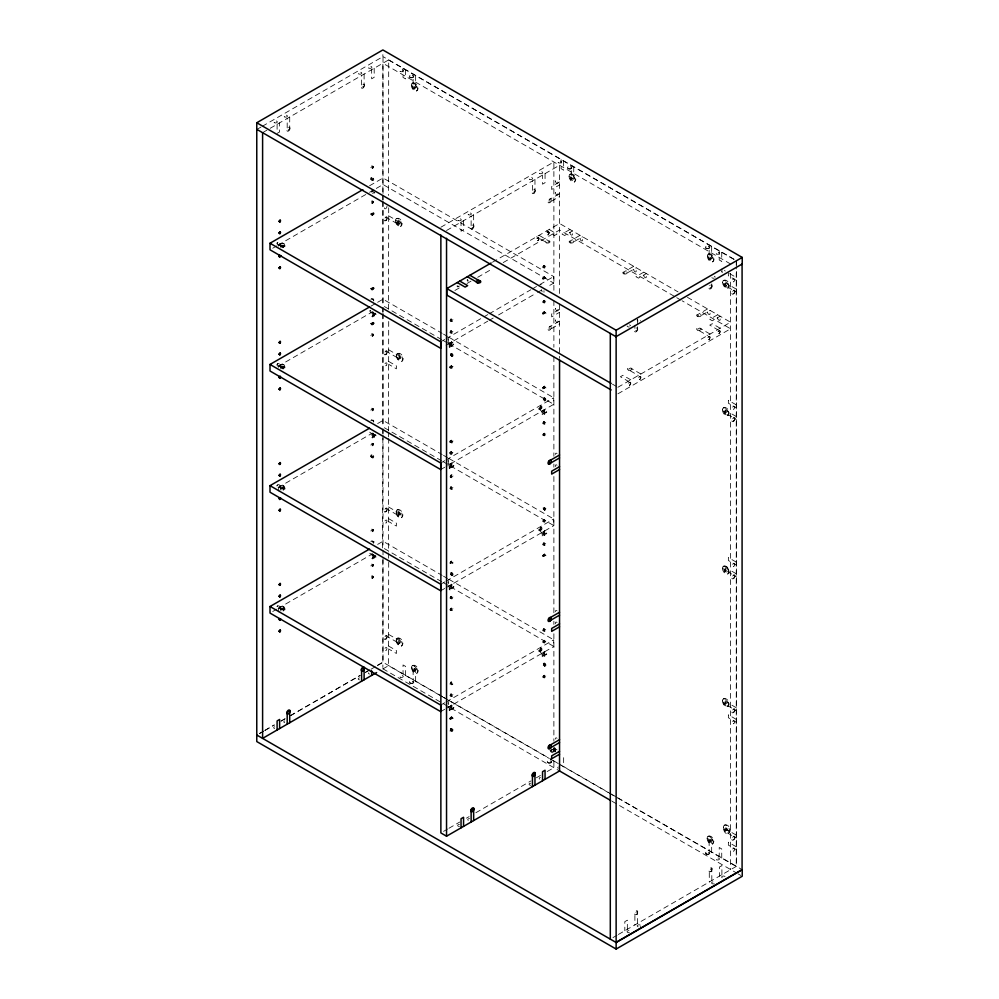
<?xml version="1.0" encoding="UTF-8"?>
<svg xmlns="http://www.w3.org/2000/svg" width="999" height="999" viewBox="0 0 999 999"><rect width="100%" height="100%" fill="white"/><g stroke="black" fill="none" stroke-linecap="round" stroke-linejoin="round"><path stroke-width="0.75" stroke-dasharray="5 3.75" d="M369.717 432.167L372.29 434.24L373.451 433.316M374.001 213.948C374.188 210.09 370.367 216.446 370.666 213.237C373.151 209.69 374.875 217.682 370.804 214.261M374.001 288.574C374.188 284.715 370.367 291.059 370.666 287.862C373.151 284.303 374.875 292.307 370.804 288.886M374.001 323.514C374.188 319.655 370.367 326.011 370.666 322.802C373.151 319.255 374.875 327.247 370.804 323.826M449.737 452.884L450.362 454.245L451.798 453.196M449.737 718.244C449.55 721.89 452.934 716.196 453.134 718.693C451.111 722.814 448.476 714.547 452.934 717.931M542.569 278.072C542.395 281.718 545.766 276.024 545.978 278.521C543.956 282.63 541.321 274.363 545.766 277.759M542.569 313.012C542.457 316.483 545.342 311.476 546.003 313.211C544.467 317.794 540.983 309.365 545.766 312.699M542.569 387.637C542.382 391.283 545.766 385.589 545.966 388.087C543.943 392.207 541.321 383.928 545.766 387.325M542.569 555.444C542.395 559.09 545.766 553.396 545.978 555.894C543.956 560.014 541.321 551.735 545.766 555.132M552.884 749.3L551.023 750.536M450.237 464.423L452.697 466.633L453.946 465.709L451.448 463.374L450.237 464.423L447.952 463.199M450.237 585.639L452.697 587.849L453.946 586.925L451.448 584.59L450.274 585.501L450.649 586.6L451.523 584.615L450.237 585.639L447.952 584.415M450.237 706.493L452.697 708.703L453.946 707.779L451.448 705.431L450.274 706.355L450.549 707.442L451.648 705.594L450.237 706.493L447.952 705.269M543.069 410.826L545.541 413.037L546.79 412.112L544.193 409.752L543.306 411.763L544.355 409.802L543.069 410.826L538.748 408.416L540.634 407.305L544.73 409.665L544.767 414.011L542.882 415.122L542.082 413.037A2.235 1.274 59.5 0 0 540.484 410.314L538.748 408.416M543.069 532.042L545.541 534.253L546.79 533.329L544.193 530.968L543.231 532.942L544.43 531.068L542.994 532.055L538.748 529.632L540.634 528.521L544.73 530.881L544.767 535.227L542.882 536.338L542.082 534.253A2.235 1.274 59.5 0 0 540.484 531.53L538.748 529.632M543.069 652.896L545.541 655.094L546.79 654.183L544.193 651.823L543.119 652.759L543.394 653.846L544.43 651.922L542.994 652.909L538.748 650.486L540.634 649.362L544.73 651.735L544.767 656.081L542.882 657.192L542.082 655.107A2.235 1.274 59.5 0 0 540.484 652.384L538.748 650.486M448.276 338.224L448.364 341.346M448.276 459.44L448.364 462.562M448.276 580.656L448.364 583.778M448.276 701.498L448.364 704.632M539.522 408.416C541.358 406.168 542.644 410.227 539.672 408.741C537.325 405.357 543.456 404.707 541.758 408.391M539.522 529.632C541.358 527.385 542.644 531.443 539.672 529.945C537.325 526.573 543.456 525.924 541.758 529.607M539.522 650.474C541.358 648.226 542.644 652.297 539.672 650.799C537.325 647.414 543.456 646.778 541.758 650.461M281.968 245.704C284.116 243.394 284.777 247.789 282.005 245.866C280.02 242.457 285.901 242.17 284.203 245.692M281.968 366.908C284.116 364.61 284.777 369.006 282.005 367.083C280.02 363.673 285.901 363.386 284.203 366.908M281.968 488.124C284.116 485.826 284.777 490.222 282.005 488.299C280.02 484.89 285.901 484.602 284.203 488.124M281.968 608.978C284.116 606.68 284.777 611.063 282.005 609.153C280.02 605.744 285.901 605.456 284.203 608.965M555.694 750.986L555.357 751.822M374.013 213.911L372.003 215.584L371.915 212.325M374.013 288.536L372.003 290.209L371.915 286.95M372.04 299.625L371.915 298.601L370.804 299.238M374.013 323.476L372.003 325.15L371.915 321.89M372.04 420.841L371.753 419.767L370.804 420.454M449.725 452.922C452.222 448.489 451.386 453.996 452.372 454.445C455.544 450.736 446.603 452.147 451.823 454.508M542.557 278.097L544.63 276.461L544.655 279.683M542.557 313.049L544.63 311.401L544.655 314.635M542.557 387.674L544.63 386.026L544.655 389.26M449.725 718.281L451.798 716.633L451.823 719.867M542.557 555.481L544.63 553.833L544.655 557.067M372.09 311.963L372.29 313.024L373.389 312.237M372.09 433.179L372.465 434.265L373.501 433.191M374.637 555.544A2.235 1.274 59.5 0 0 374.525 556.168L374.538 557.804L372.652 558.916L371.865 558.453C372.402 548.838 370.966 557.28 373.326 554.433M372.14 553.921L372.14 555.007L373.164 554.67M396.566 222.327C402.535 230.457 396.453 214.535 397.764 224.163M398.726 512.849C397.54 514.597 401.248 515.646 399.65 513.274C396.591 511.063 396.778 517.819 399.812 514.797M571.515 179.745C572.489 178.621 568.993 176.761 570.466 179.433C573.526 181.643 573.339 174.887 570.304 177.909M723.726 284.153C729.695 292.282 723.613 276.348 724.937 285.976M724.974 410.801C723.788 412.55 727.497 413.586 725.898 411.226C722.826 409.016 723.026 415.771 726.061 412.749M724.974 569.193C723.788 570.941 727.497 571.99 725.898 569.617C722.826 567.407 723.026 574.163 726.061 571.141M373.326 166.558C370.192 170.841 376.223 164.835 370.804 166.383C372.152 171.865 374.375 163.611 372.215 168.481M373.326 201.498C370.192 205.794 376.223 199.775 370.804 201.323C372.152 206.805 374.375 198.551 372.215 203.434M373.326 300.711L373.464 299.538L371.915 298.601M373.726 300.936L373.663 298.976L372.177 299.538M373.326 334.365C370.192 338.661 376.223 332.642 370.804 334.19C372.152 339.672 374.375 331.418 372.215 336.288M373.326 408.991C370.192 413.274 376.223 407.267 370.804 408.816C372.152 414.285 374.375 406.044 372.215 410.914M373.726 422.152L373.663 420.192L372.177 420.754M373.326 443.931C370.192 448.226 376.223 442.207 370.804 443.756C372.152 449.238 374.375 440.984 372.215 445.866M373.326 529.832C370.192 534.128 376.223 528.109 370.804 529.657C372.152 535.139 374.375 526.885 372.215 531.768M373.326 564.785C370.192 569.08 376.223 563.061 370.804 564.61C372.152 570.092 374.375 561.838 372.215 566.708M373.326 576.435C370.192 580.719 376.223 574.712 370.804 576.261C372.152 581.73 374.375 573.488 372.215 578.359M450.399 476.985C453.546 472.689 447.502 478.708 452.934 477.16C451.298 469.468 448.676 482.13 451.511 475.049M451.798 683.616C451.985 677.684 447.39 688.311 452.372 683.041C454.732 687.3 446.516 680.843 452.934 682.991M451.823 683.628L451.823 684.914M451.798 730.207L451.985 728.458L450.487 728.583M451.823 730.232L452.172 731.543L453.134 729.869L451.361 728.721L450.174 730.169L451.823 731.518M373.326 300.724L373.451 299.538L372.577 299.613M373.451 312.113C372.452 314.885 367.644 310.577 370.854 309.74M372.227 323.351C371.665 327.11 375.162 320.991 372.19 323.326M370.804 541.308C372.789 540.284 375.062 543.031 372.39 541.883M373.501 543.319C375.674 539.647 371.178 542.519 372.04 540.784M451.823 453.221L452.934 452.572M451.798 562.762C446.715 565.983 453.658 556.555 451.585 563.561C456.443 563.361 446.765 559.752 451.823 564.073M451.823 562.787L452.934 562.137M372.04 200.799C370.542 207.992 377.048 198.027 370.804 202.61M451.823 356.581C454.22 349.4 446.253 356.456 451.261 355.944C452.21 353.309 454.32 355.569 452.172 356.618C448.514 356.968 450.849 351.685 452.934 354.657M372.377 541.895L373.326 541.483M544.655 400.899C547.065 393.718 539.098 400.774 544.105 400.262C545.054 397.627 547.165 399.887 545.004 400.936C541.346 401.286 543.681 396.004 545.766 398.976M372.04 575.724C370.604 582.804 376.973 573.076 370.804 577.547M451.823 575.711C454.22 568.531 446.253 575.586 451.261 575.074C452.21 572.439 454.32 574.7 452.172 575.749C448.514 576.098 450.849 570.816 452.934 573.788M544.655 510.477L544.817 507.417L542.844 508.141L543.206 510.214L545.891 508.653L544.817 510.526L543.106 508.628L544.18 507.667L545.766 508.541M450.512 728.558L450.124 731.181L452.934 729.582M544.655 666.271C547.065 659.078 539.098 666.133 544.105 665.621C545.054 662.986 547.165 665.247 545.004 666.296C541.346 666.645 543.681 661.375 545.766 664.335M412.575 86.851C411.213 89.373 416.233 89.161 414.96 86.801C412.537 85.09 413.336 87.213 413.661 88.799M413.873 86.139L413.873 87.425L414.96 88.087M397.977 221.503L397.977 222.789L399.063 223.451M571.59 177.198L571.59 178.484L572.677 179.146M397.727 357.242C396.366 359.765 401.386 359.553 400.099 357.192C397.689 355.482 398.489 357.605 398.813 359.19M399.013 356.531L399.013 357.817L400.099 358.479M398.514 515.509L398.514 514.223L397.427 513.561M708.578 257.742C707.217 260.264 712.25 260.065 710.963 257.692C708.553 255.981 709.352 258.104 709.665 259.69M709.877 257.043L709.877 258.329L710.963 258.978M725.149 283.329L725.149 284.615L726.236 285.277M397.427 641.92C396.066 644.442 401.086 644.243 399.812 641.87C397.39 640.159 398.201 642.282 398.514 643.868M398.726 641.208L398.726 642.494L399.812 643.156M412.749 669.168C411.388 671.69 416.408 671.49 415.134 669.13C412.712 667.407 413.524 669.53 413.836 671.116M414.048 668.468L414.048 669.755L415.134 670.416M724.762 413.461L724.762 412.175L723.676 411.513M724.762 571.853L724.762 570.566L723.676 569.905M723.676 702.509C722.314 705.032 727.334 704.832 726.061 702.472C723.638 700.749 724.437 702.871 724.762 704.457M724.974 701.81L724.974 703.096L726.061 703.758M708.353 839.934C706.98 842.457 712.012 842.257 710.726 839.897C708.316 838.173 709.115 840.296 709.44 841.882M709.64 839.235L709.64 840.521L710.726 841.183M724.762 828.77C723.401 831.293 728.421 831.093 727.135 828.72C724.725 827.01 725.524 829.133 725.848 830.718M726.048 828.071L726.048 829.357L727.135 830.019M372.565 299.625L373.326 299.413M280.944 246.528A2.235 1.274 59.5 0 1 281.356 246.703L283.092 247.702L284.977 245.679C281.905 241.596 276.948 243.768 279.021 248.776M280.944 367.744A2.235 1.274 59.5 0 1 281.356 367.919L283.092 368.918L284.977 366.895C281.905 362.812 276.948 364.985 279.021 369.992M451.898 342.045L450.012 343.169L450.049 347.515L451.935 346.403L451.898 342.045L447.802 339.685M279.021 491.208C276.948 486.201 281.905 484.028 284.977 488.111L283.092 490.134L281.356 489.135A2.235 1.274 59.5 0 0 280.944 488.961M451.898 463.261L450.012 464.385L450.049 468.731L451.935 467.607L451.898 463.261L447.802 460.901M544.73 409.665L542.844 410.776L542.882 415.122M279.021 612.062C276.948 607.055 281.905 604.87 284.977 608.965L283.092 610.988L281.356 609.977A2.235 1.274 59.5 0 0 280.944 609.815M451.898 584.477L450.012 585.589L450.049 589.947L451.935 588.823L451.898 584.477L447.802 582.117M544.73 530.881L542.844 531.992L542.882 536.338M451.898 705.331L450.012 706.443L450.049 710.789L451.935 709.677L451.898 705.331L447.802 702.971M544.73 651.735L542.844 652.846L542.882 657.192M277.16 243.182L277.797 242.807M279.62 244.605L280.244 244.231M282.754 243.706L283.379 243.331M280.244 246.591L282.143 245.479M282.767 245.879L283.404 245.504M283.092 247.702L284.977 245.679M277.16 364.398L277.797 364.023M370.005 310.801L370.629 310.427M279.62 365.821L280.244 365.447M374.637 313.486A2.235 1.274 59.5 0 0 374.525 314.098L374.538 315.734L372.652 316.845L371.865 316.396L372.14 311.863L372.215 312.999M282.754 364.922L283.379 364.548M280.244 367.807L282.143 366.695M282.767 367.095L283.404 366.72M373.089 314.198L374.975 313.087M283.092 368.918L284.977 366.895M371.865 316.396L373.751 315.284L373.726 312.387M450.636 343.331L451.273 342.969M450.049 347.515L449.25 347.053L451.148 345.941L451.136 344.318A2.235 1.274 59.5 0 0 449.538 341.596M453.096 344.755L453.733 344.38M277.16 485.614L277.797 485.239M279.62 487.037L280.244 486.663M375.924 435.177L374.812 434.528A2.235 1.274 59.5 0 0 374.525 435.314L374.538 436.95L372.652 438.062L371.865 437.612L372.14 433.079L372.29 434.24M282.754 486.138L283.379 485.764M280.244 489.023L282.143 487.899M282.767 488.311L283.404 487.937M373.089 435.414L374.975 434.303M283.092 490.134L284.977 488.111M371.865 437.612L373.751 436.488L373.726 433.591M540.309 406.418L540.934 406.044M538.748 409.315L540.634 407.305M540.322 408.591L540.958 408.216M450.636 464.547L451.273 464.185M543.481 410.951L544.105 410.577M450.049 468.731L449.25 468.269L451.148 467.157L451.136 465.522A2.235 1.274 59.5 0 0 449.538 462.812M453.096 465.971L453.733 465.596M542.095 414.672L543.98 413.561L543.968 411.925A2.235 1.274 59.5 0 0 542.382 409.203L540.646 408.204M545.941 412.375L546.565 412M277.16 606.468L277.797 606.093M279.62 607.879L280.244 607.517M282.754 606.992L283.379 606.618M280.244 609.865L282.143 608.753M282.767 609.165L283.404 608.791M373.089 556.268L374.975 555.157M283.092 610.988L284.977 608.965M371.865 558.453L373.751 557.342L373.726 554.445M540.309 527.634L540.934 527.26M538.748 530.531L540.634 528.521M540.322 529.807L540.958 529.433M450.636 585.764L451.273 585.402M543.481 532.167L544.105 531.793M450.049 589.947L449.25 589.485L451.148 588.374L451.136 586.738A2.235 1.274 59.5 0 0 449.538 584.028M453.096 587.187L453.733 586.813M545.941 533.591L546.565 533.216M542.095 535.889L543.98 534.777L543.968 533.141A2.235 1.274 59.5 0 0 542.382 530.419L540.646 529.42M540.309 648.476L540.934 648.114M538.748 651.385L540.634 649.362M540.322 650.661L540.958 650.287M450.636 706.618L451.273 706.243M543.481 653.021L544.105 652.647M453.096 708.041L453.733 707.667M450.049 710.789L449.25 710.339L451.148 709.228L451.136 707.592A2.235 1.274 59.5 0 0 449.538 704.869M542.095 656.743L543.98 655.619L543.968 653.995A2.235 1.274 59.5 0 0 542.382 651.273L540.646 650.274M545.941 654.432L546.565 654.07M256.918 129.395L260.951 127.073M262.287 126.299L383.017 56.593L383.017 193.619M262.6 132.667L388.698 59.865L388.536 195.429M277.098 133.404L279.62 131.943L279.62 122.84M369.568 185.764L383.017 177.984L553.721 276.548L553.721 283.092L546.99 286.975M272.702 248.239L276.735 245.904M278.072 245.13L368.219 193.082M369.568 192.308L374.95 189.198M376.286 188.424L383.017 184.54L553.721 283.092M440.871 227.223L553.883 161.975L553.883 291.209M446.541 230.494L559.552 165.247L559.552 294.493M559.552 181.993L551.673 186.538L551.673 189.46L559.552 184.902M559.552 193.644L549.15 199.65L549.15 202.56L559.552 196.553M370.916 306.193L376.286 303.084M377.634 302.31L383.017 299.2L442.157 333.354M278.072 366.346L372.252 311.975M492.47 262.225L559.552 223.489L678.059 291.908M454.907 290.459L460.277 287.362M466.983 283.491L471.004 281.169M477.709 277.297L492.47 268.768M503.209 262.575L559.552 230.045L675.361 296.903M569.954 229.495L562.075 234.041L564.597 235.502L572.477 230.956M580.044 235.314L569.642 241.321L572.165 242.782L582.567 236.775M440.709 341.795L444.742 339.46M446.091 338.686L487.799 314.61M489.148 313.823L530.844 289.747M532.192 288.973L553.721 276.548M446.091 345.242L487.799 321.154M489.148 320.379L493.181 318.057M498.563 314.947L536.226 293.194M537.574 292.42L541.608 290.085M633.716 266.308L623.314 272.315L625.836 273.763L636.238 267.757M559.552 309.39L551.673 313.948L551.673 316.858L559.552 312.312M377.634 423.526L383.017 420.417L442.157 454.57M643.806 272.128L635.926 276.686L638.436 278.134L646.328 273.589M559.552 321.041L549.15 327.048L549.15 329.957L559.552 323.951M278.072 487.562L372.252 433.191M440.709 463.012L444.742 460.676M446.091 459.902L553.721 397.764L553.721 404.308L446.091 466.458M707.554 308.941L697.152 314.947L699.675 316.408L710.077 310.402M440.709 469.555L444.742 467.232M717.644 314.76L709.765 319.318L712.287 320.766L720.167 316.221M617.869 387.287L730.569 322.227L687.474 297.352M617.869 393.843L730.569 328.783L682.092 300.786M377.634 544.38L383.017 541.271L442.157 575.412M272.702 611.513L276.735 609.19M278.072 608.416L372.252 554.033M382.542 547.914L382.867 435.389M440.709 584.228L444.742 581.893M446.091 581.118L553.721 518.981L553.721 525.524L448.876 464.997M440.709 590.771L444.742 588.448M446.091 587.662L553.883 525.624M259.453 733.466L263.474 731.143M264.81 730.369L274.201 724.949M280.906 721.078L284.94 718.756M290.297 715.659L360.052 675.386M365.422 672.277L369.443 669.954M377.497 665.309L382.867 662.212L442.307 696.54M259.603 733.553L263.636 731.231M264.972 730.456L274.363 725.037M281.069 721.166L285.09 718.843M290.459 715.746L360.214 675.474M365.584 672.377L369.605 670.054M370.941 669.28L376.311 666.183M377.647 665.409L383.017 662.3L383.017 556.418M382.867 668.943L388.698 665.584M440.709 705.069L444.742 702.747M446.091 701.972L553.721 639.822L553.721 646.378L448.876 585.851M440.709 711.625L444.742 709.29M446.091 708.516L553.883 646.465M443.556 831.38L447.589 829.045M448.938 828.271L459.702 822.052M466.433 818.169L469.118 816.62M475.849 812.736L531.006 780.893M536.388 777.784L540.422 775.449M547.152 771.565L553.883 767.682L553.883 759.902M612.986 937.586L617.02 935.264M618.356 934.49L736.4 866.333L736.4 266.845M277.747 363.386C273.826 367.532 285.964 366.883 278.284 363.399M412.237 83.217C416.183 81.156 420.367 88.736 416.583 91.009M396.353 218.581C400.287 216.521 404.47 224.101 400.686 226.373M569.967 174.276C573.913 172.215 578.096 179.795 574.313 182.068M397.39 353.609C401.336 351.548 405.519 359.128 401.735 361.401M708.254 254.121C712.187 252.048 716.383 259.628 712.587 261.9M723.513 280.407C727.459 278.346 731.643 285.914 727.859 288.199M397.103 509.927C401.036 507.867 405.219 515.447 401.436 517.719M723.338 407.879C727.284 405.819 731.468 413.399 727.684 415.671M397.103 638.286C401.036 636.226 405.219 643.806 401.436 646.078M412.425 665.546C416.358 663.486 420.542 671.053 416.758 673.326M723.338 566.271C727.284 564.21 731.468 571.79 727.684 574.063M723.338 698.888C727.284 696.827 731.468 704.395 727.684 706.668M724.425 825.149C728.371 823.076 732.554 830.656 728.771 832.929M708.016 836.313C711.95 834.24 716.146 841.82 712.349 844.093M552.659 749.812L551.923 749.587M451.361 342.133C446.403 346.503 459.89 345.741 451.273 342.133C448.439 346.591 454.258 339.86 450.549 344.168M543.394 411.775L544.28 409.765M450.474 465.359C452.684 460.939 449.413 467.832 451.448 463.374M450.549 586.6L451.448 584.59M543.394 653.846L544.355 651.872M450.549 707.442L451.635 706.505L451.361 705.419M540.621 284.54L541.308 284.715M375.924 313.961L374.85 313.486M375.924 556.031L374.95 555.706M280.419 243.419C276.199 249.076 285.552 241.421 277.485 242.295C275.599 243.681 278.758 246.079 280.132 245.192C282.242 242.907 278.234 243.244 279.37 245.379M280.419 364.635C278.159 368.968 281.618 362.237 279.445 366.633M280.419 485.851C277.01 489.972 282.979 484.14 279.92 487.762C272.003 485.764 282.118 481.805 279.37 487.812M543.306 532.979L544.355 531.018M280.419 606.705C276.973 610.851 283.266 604.907 279.62 608.716C272.715 605.894 282.043 604.02 279.445 608.691M370.804 167.67C377.01 162.737 370.754 173.439 371.915 165.734M371.915 177.385C369.468 177.385 371.016 181.219 372.964 179.945C374.762 178.034 371.228 176.286 371.628 179.47C373.676 184.041 375.761 173.776 370.804 179.321M373.326 178.209C370.804 182.517 374.7 175.787 372.215 180.132M544.343 265.297C538.861 270.254 551.71 266.783 543.394 265.697C542.544 269.193 546.678 263.411 543.231 267.22M545.766 266.109C539.497 270.904 545.841 260.327 544.655 268.044M373.326 213.149C370.804 217.47 374.7 210.739 372.215 215.085M543.244 278.871C545.766 274.55 541.87 281.281 544.355 276.935M544.355 300.237C538.848 305.182 551.723 301.735 543.406 300.637C542.519 304.158 546.69 298.339 543.244 302.16M545.766 301.049C539.485 305.956 545.866 295.13 544.655 302.984M543.244 313.811C545.766 309.49 541.87 316.221 544.355 311.888M373.326 287.774C370.804 292.083 374.7 285.352 372.215 289.698M451.511 318.893C446.116 322.902 458.578 321.253 450.749 319.093C449.275 322.877 454.033 317.033 450.399 320.816M452.934 319.705C446.765 324.575 452.984 313.786 451.823 321.641M451.511 330.532C446.016 335.489 458.878 332.043 450.561 330.944C449.562 334.478 453.871 328.721 450.399 332.467M452.934 331.356C446.628 336.351 453.034 325.387 451.823 333.291M373.326 322.714L372.215 323.364L372.215 324.65M450.399 355.769C452.922 351.448 449.038 358.179 451.511 353.833M544.343 386.501C540.796 390.222 547.365 385.065 543.231 388.436M370.804 335.477C376.96 330.594 370.866 341.159 371.915 333.541M451.511 365.484C445.879 371.216 459.165 366.121 450.399 366.121C450.199 369.106 453.596 363.673 450.399 367.407M453.059 366.421C445.492 371.94 453.071 358.978 451.823 368.231M543.244 400.087C545.766 395.766 541.87 402.497 544.355 398.151M544.355 421.453C538.848 426.398 551.723 422.952 543.406 421.853C542.519 425.374 546.69 419.555 543.244 423.376M545.766 422.265C539.622 427.01 545.816 416.408 544.655 424.2M544.355 433.104C538.848 438.049 551.723 434.602 543.406 433.504C542.519 437.025 546.69 431.206 543.244 435.027M545.766 433.916C539.497 438.711 545.841 428.134 544.655 435.851M370.804 410.102C376.96 405.207 370.866 415.784 371.915 408.166M451.511 440.109C449.313 440.084 450.237 443.631 452.372 442.794C454.607 441.92 451.136 438.636 451.635 441.133C447.939 442.957 453.871 438.349 450.387 442.033M453.059 441.034C445.492 446.565 453.071 433.603 451.823 442.857M373.326 420.629C372.377 420.854 375.087 422.19 372.04 419.93M451.511 451.748C447.989 455.357 454.52 450.349 450.399 453.683M370.804 445.042C377.035 439.985 370.704 450.861 372.04 443.231M453.059 475.986C446.84 480.556 452.847 470.092 451.823 477.797M544.343 507.717C540.796 511.426 547.365 506.281 543.231 509.64M371.915 454.757C369.468 454.77 371.016 458.591 372.964 457.317C374.762 455.407 371.228 453.658 371.628 456.855C373.676 461.413 375.761 451.148 370.804 456.693M373.326 455.581C370.804 459.89 374.7 453.159 372.215 457.505M451.511 486.7C446.116 490.709 458.578 489.06 450.749 486.9C449.275 490.684 454.033 484.852 450.399 488.623M452.934 487.512C446.765 492.382 452.984 481.593 451.823 489.448M544.355 519.368C538.848 524.325 551.723 520.866 543.406 519.767C542.519 523.289 546.69 517.47 543.244 521.303M545.766 520.192C539.597 525.049 545.816 514.26 544.655 522.115M544.355 542.669C538.848 547.614 551.723 544.168 543.406 543.069C542.519 546.59 546.69 540.771 543.244 544.592M545.766 543.481C539.497 548.276 545.841 537.699 544.655 545.417M543.244 556.243C545.766 551.923 541.87 558.653 544.355 554.308M370.804 530.944C376.96 526.061 370.866 536.638 371.915 529.02M451.511 561.326C447.989 564.922 454.52 559.915 450.399 563.249M450.399 574.9C454.508 571.678 447.864 576.598 451.523 572.976M370.804 565.896C376.96 561.001 370.866 571.578 371.915 563.96M451.511 596.266C446.116 600.274 458.578 598.626 450.749 596.465C449.275 600.249 454.033 594.417 450.399 598.201M452.934 597.077C446.765 601.947 452.984 591.158 451.823 599.013M544.343 628.571C538.861 633.541 551.71 630.069 543.394 628.983C542.544 632.479 546.678 626.685 543.231 630.494M545.766 629.395C539.622 634.128 545.804 623.526 544.655 631.318M451.511 607.916C446.016 612.862 458.878 609.415 450.561 608.316C449.562 611.863 453.871 606.093 450.399 609.84M452.934 608.728C446.628 613.736 453.034 602.759 451.823 610.664M544.355 640.222C538.848 645.167 551.723 641.72 543.406 640.621C542.519 644.143 546.69 638.324 543.244 642.145M545.766 641.033C539.485 645.941 545.866 635.114 544.655 642.969M543.244 665.446C545.766 661.126 541.87 667.856 544.355 663.511M544.355 675.162C538.848 680.119 551.723 676.673 543.406 675.574C542.519 679.083 546.69 673.264 543.244 677.097M545.766 675.986C539.622 680.719 545.816 670.129 544.655 677.909M450.399 684.103C452.922 679.782 449.038 686.513 451.511 682.167M451.511 693.818C446.116 697.826 458.578 696.178 450.749 694.018C449.275 697.801 454.033 691.97 450.399 695.754M452.934 694.642C446.765 699.5 452.984 688.711 451.823 696.565M450.399 719.043C452.922 714.735 449.038 721.453 451.511 717.12M451.511 728.758C447.952 732.492 454.533 727.309 450.399 730.694M734.128 259.303L382.867 56.506L382.867 52.572M388.536 59.965L736.251 260.714L736.251 265.384M730.569 263.986L382.867 63.237L382.867 194.031M729.682 273.664L736.251 277.447M736.251 280.369L728.358 275.811L728.358 272.902M736.251 289.098L725.524 282.917L725.524 285.826L736.251 292.008M676.71 297.677L680.744 300.012M549.15 229.495L557.03 234.041L554.507 235.502L546.628 230.956M720.167 328.234L712.287 323.688L709.765 325.137L717.644 329.682M539.06 235.314L549.462 241.321L546.94 242.782L536.538 236.775M710.077 334.053L699.675 328.047L697.152 329.508L707.554 335.514M374.9 192.607L371.828 190.834L371.853 193.731M736.251 404.857L728.358 400.312L728.358 403.221L736.251 407.767M388.536 215.759L399.25 221.94L399.25 224.862L388.536 218.669M736.251 416.508L725.524 410.314L725.524 413.224L736.251 419.418M640.883 374.001L630.481 367.994L627.959 369.455L638.361 375.462M630.794 379.832L622.914 375.274L620.391 376.735L628.271 381.281M612.487 384.178L616.52 386.513M443.506 334.128L447.54 336.451M448.876 337.225L553.721 397.764M282.754 243.344L283.379 243.706M284.977 246.591L283.254 245.592A2.235 1.274 59.5 0 0 281.693 246.491M282.767 245.517L283.404 245.879M278.983 244.43L283.079 246.79M447.952 341.983L450.012 343.169M384.365 306.531L442.157 339.897M443.506 340.684L447.54 343.007M448.876 343.781L553.721 404.308M451.148 345.941L451.935 346.403M540.309 406.044L540.934 406.418M540.322 408.216L540.958 408.591M371.828 312.05L375.924 314.41L375.924 315.322L374.2 314.31A2.235 1.274 59.5 0 0 372.639 315.222L372.652 316.845M373.751 315.284L374.538 315.734M543.98 413.561L544.767 414.011M388.536 349.712L399.25 355.906L399.25 358.816L388.536 352.622M388.536 361.363L396.416 365.909L396.416 368.818L388.536 364.273M736.251 562.112L728.358 557.554L728.358 560.476L736.251 565.022M736.251 573.763L725.524 567.569L725.511 570.529L736.251 576.673M443.506 455.344L447.54 457.667M448.876 458.441L553.721 518.981M282.754 364.548L283.379 364.922M284.977 367.807L283.254 366.808A2.235 1.274 59.5 0 0 281.693 367.707M282.767 366.733L283.404 367.095M278.983 365.646L283.079 368.007M384.365 427.747L442.157 461.113M443.506 461.888L447.54 464.223M451.148 467.157L451.935 467.607M540.309 527.26L540.934 527.622M540.322 529.433L540.958 529.795M371.828 433.266L375.924 435.626L375.924 436.538L374.2 435.527A2.235 1.274 59.5 0 0 372.639 436.438L372.652 438.062M373.751 436.488L374.538 436.95M543.98 534.777L544.767 535.227M388.536 506.968L399.25 513.149L399.25 516.058L388.536 509.877M736.251 707.717L725.524 701.523L725.524 704.432L736.251 710.626M388.536 518.618L396.416 523.164L396.416 526.073L388.536 521.528M736.251 719.355L728.358 714.809L728.358 717.719L736.251 722.277M443.506 576.198L447.54 578.521M448.876 579.295L553.721 639.822M282.754 485.764L283.379 486.138M284.977 489.023L283.254 488.024A2.235 1.274 59.5 0 0 281.693 488.923M282.767 487.937L283.404 488.311M278.983 486.863L283.079 489.223M384.365 548.601L442.157 581.967M443.506 582.742L447.54 585.077M451.148 588.374L451.935 588.823M540.309 648.114L540.934 648.476M540.322 650.287L540.958 650.649M371.828 554.108L375.924 556.48M372.29 555.094L369.717 553.221M375.924 557.38L374.2 556.381A2.235 1.274 59.5 0 0 372.639 557.28L372.652 558.916M373.751 557.342L374.538 557.804M543.98 655.619L544.767 656.081M388.536 634.365L399.25 640.559L399.25 643.468L388.536 637.275M736.251 835.114L725.524 828.933L725.524 831.842L736.251 838.024M388.536 646.016L396.416 650.561L396.416 653.483L388.536 648.925M736.251 846.765L728.358 842.219L728.358 845.129L736.251 849.674M443.656 697.314L551.735 759.715M553.096 760.501L561.201 765.172M562.549 765.958L611.188 794.03M612.537 794.817L616.595 797.152M617.944 797.939L742.232 869.692M439.747 695.242L388.536 665.671L388.698 559.702M441.096 696.016L548.913 758.266M550.262 759.04L558.341 763.711M559.69 764.485L608.216 792.507M609.565 793.281L736.251 866.42L736.251 266.933M282.754 606.618L283.379 606.98M284.977 609.865L283.254 608.866A2.235 1.274 59.5 0 0 281.693 609.765M282.767 608.791L283.404 609.153M278.983 607.717L283.079 610.077M382.867 668.768L559.552 770.966M611.975 801.223L736.825 873.126M738.186 873.913L740.883 875.474M451.148 709.228L451.935 709.677M555.394 748.164L555.794 750.162M546.253 411.825L546.253 412.55M546.253 533.041L546.253 533.766M543.968 290.709L543.98 292.345M546.253 653.895L546.253 654.62M543.793 410.402L543.793 411.126M543.793 531.618L543.793 532.342M543.793 652.472L543.793 653.196M453.409 344.205L453.421 344.93M453.409 465.422L453.421 466.146M453.409 586.638L453.421 587.362M450.949 342.794L450.961 343.519M453.409 707.492L453.421 708.216M450.949 463.998L450.961 464.722M449.25 347.053L449.238 345.429A2.235 1.274 59.5 0 0 448.251 343.194M450.949 585.214L450.961 585.938M449.25 468.269L449.238 466.645A2.235 1.274 59.5 0 0 448.251 464.41M450.949 706.068L450.961 706.793M449.25 589.485L449.238 587.862A2.235 1.274 59.5 0 0 448.251 585.626M449.25 710.339L449.238 708.703A2.235 1.274 59.5 0 0 448.251 706.468M370.317 310.252L370.317 310.976M280.881 243.319L280.919 247.665M279.932 244.056L279.932 244.78M280.881 364.535L280.919 368.881M279.932 365.272L279.932 365.996M280.881 485.751L280.919 490.097M279.932 486.488L279.932 487.212M280.881 606.593L280.919 610.951M277.472 242.632L277.485 243.356M279.932 607.342L279.932 608.066M277.472 363.848L277.485 364.573M277.472 485.064L277.485 485.789M277.472 605.918L277.485 606.643M736.4 260.614L736.4 265.284M730.569 273.326L730.569 869.692M726.598 828.671L726.598 829.407M725.686 283.941L725.686 284.665M721.74 252.335L721.74 261.438L719.218 259.977L719.218 250.886M721.902 268.993L721.902 272.028M721.74 858.054L721.74 848.95L719.218 847.489L719.218 856.593M721.902 874.699L721.902 865.596L719.38 867.057L719.38 876.16M711.812 283.828L711.812 286.825L709.29 288.286L709.29 285.277M711.812 880.531L711.812 868.518L709.29 869.967L709.29 881.98M711.663 246.516L711.663 258.891L709.14 257.43L709.14 245.055M711.663 852.222L711.663 839.847L709.14 838.398L709.14 850.773M710.414 257.642L710.414 258.379M710.189 839.834L710.189 840.571M637.412 319.268L637.412 325.274M637.412 326.773L637.412 329.782L634.889 331.231L634.889 325.224M637.412 923.476L637.412 911.463L634.889 912.924L634.889 924.937M627.335 929.307L627.335 920.204L624.812 921.652L624.812 930.756M573.738 166.883L573.738 179.258L571.216 177.81L571.216 165.434M572.14 177.81L572.14 178.534M563.648 161.064L563.648 170.167L561.126 168.706L561.126 159.603M563.648 757.679L563.648 766.77M559.552 303.833L559.552 358.329M553.883 300.549L553.883 347.265M553.883 356.606L553.883 456.268M553.883 464.048L553.883 467.17M553.883 476.511L553.883 613.536M553.883 621.316L553.883 624.437M553.883 633.778L553.883 741.208M553.883 747.439L553.883 752.11M553.558 748.576L553.558 751.673M551.036 747.115L551.036 753.308M545.054 173.626L545.054 182.717L542.532 184.178L542.532 175.075M534.964 179.445L534.964 191.458L532.442 192.907L532.442 180.906M473.651 214.847L473.651 226.86L471.128 228.309L471.128 216.296M463.561 220.667L463.561 229.77L461.038 231.219L461.038 222.128M415.646 75.612L415.646 87.987L413.124 86.538L413.124 74.151M415.646 681.33L415.646 668.943L413.124 667.494L413.124 679.869M414.585 669.068L414.585 669.805M414.41 86.751L414.41 87.475M405.557 69.793L405.557 78.884L403.034 77.435L403.034 68.332M405.557 675.499L405.557 666.395L403.034 664.947L403.034 674.05M399.563 357.142L399.563 357.867M398.514 222.115L398.514 222.839M388.698 207.792L388.536 309.091M388.698 321.466L388.536 430.544M388.698 432.018L388.536 436.775M388.698 438.249L388.536 552.01M388.698 553.471L388.536 558.229M383.017 195.18L383.017 199.85M383.017 201.398L383.017 305.756M383.017 307.292L383.017 311.963M383.017 313.511L383.017 427.185M383.017 428.746L383.017 433.416M383.017 434.965L383.017 548.638M383.017 550.199L383.017 554.87M382.867 195.592L382.867 200.262M382.867 201.823L382.867 306.144M382.867 307.704L382.867 312.375M382.867 313.923L382.867 427.597M382.867 429.158L382.867 433.828M382.867 559.952L382.867 667.457M374.188 68.244L374.188 77.348L371.665 78.796L371.665 69.693M364.111 74.063L364.111 86.076L361.588 87.537L361.588 75.524M289.71 117.02L289.71 129.033L287.188 130.482L287.188 118.469M277.098 124.301L277.098 130.37M722.589 272.252A1.786 1.024 0 0 1 721.753 271.628M724.375 270.467A1.786 1.024 0 0 1 725.199 271.091M714.285 278.072A1.786 1.024 0 0 1 711.85 277.697M714.285 276.286A1.786 1.024 0 0 1 715.172 277.185M629.37 326.948A1.786 1.024 0 0 1 627.122 325.961M629.37 324.962A1.786 1.024 0 0 1 630.631 325.686M640.534 320.642A1.786 1.024 0 0 1 640.259 320.866M638.099 321.029A1.786 1.024 0 0 1 637.449 319.618M722.215 877.796A1.786 1.024 0 0 1 722.389 876.248A1.786 1.024 0 0 1 725.024 876.548M714.285 883.778A1.786 1.024 0 0 1 711.713 883.241A1.786 1.024 0 0 1 713.086 881.88A1.786 1.024 0 0 1 715.172 882.891M629.37 932.666A1.786 1.024 0 0 1 627.185 931.93A1.786 1.024 0 0 1 628.446 930.668A1.786 1.024 0 0 1 630.631 931.405M640.534 926.36A1.786 1.024 0 0 1 640.259 926.572M638.099 926.735A1.786 1.024 0 0 1 637.737 925.111A1.786 1.024 0 0 1 640.534 925.324M386.913 206.119A1.786 1.024 -60 0 1 386.026 208.416A1.786 1.024 -60 0 1 384.478 208.279A1.786 1.024 -60 0 1 385.377 205.981M558.291 768.418A1.786 1.024 0 0 1 558.291 766.957M554.345 748.388A3.347 1.936 60 0 1 553.97 751.473A3.347 1.936 60 0 1 551.123 750.261M555.619 466.558A1.786 1.024 60 0 1 555.719 464.997A1.786 1.024 60 0 1 557.042 465.247M555.494 454.495A1.786 1.024 60 0 1 557.042 453.596M555.619 623.813A1.786 1.024 60 0 1 555.719 622.252A1.786 1.024 60 0 1 557.042 622.502M555.494 611.75A1.786 1.024 60 0 1 557.042 610.851M555.619 751.223A1.786 1.024 60 0 1 555.719 749.662A1.786 1.024 60 0 1 557.042 749.899M555.494 739.148A1.786 1.024 60 0 1 557.042 738.261M459.153 285.989A1.786 1.024 -60 0 1 457.255 285.826M468.281 280.869A1.786 1.024 -60 0 1 467.395 279.595M539.697 779.145A1.786 1.024 0 0 1 540.496 777.434M530.869 785.276A1.786 1.024 0 0 1 529.083 784.252A1.786 1.024 0 0 1 530.869 783.216M459.465 826.498A1.786 1.024 0 0 1 457.679 825.474A1.786 1.024 0 0 1 459.465 824.437M468.294 820.379A1.786 1.024 0 0 1 467.907 819.255A1.786 1.024 0 0 1 469.555 818.618M369.63 674.038A1.786 1.024 0 0 1 368.369 672.777M359.54 679.857A1.786 1.024 0 0 1 358.229 678.87A1.786 1.024 0 0 1 359.54 677.871M274.625 728.533A1.786 1.024 0 0 1 274.625 726.748M284.715 722.714A1.786 1.024 0 0 1 284.715 720.928M552.922 752.834A4.458 2.51 61.3 0 1 549.949 750.087M554.295 747.577A4.458 2.51 61.3 0 1 555.082 751.573M458.991 286.089A1.786 1.024 -60 0 1 457.105 285.914M468.119 280.956A1.786 1.024 -60 0 1 467.232 279.695M541.283 289.797A2.235 1.274 59.5 0 1 542.082 291.82M374.525 192.894A2.235 1.274 59.5 0 1 374.637 192.27M372.689 193.569A2.235 1.274 59.5 0 1 374.2 193.107M371.99 191.134L372.015 191.009M719.08 333.541A1.786 1.024 -60 0 0 719.642 330.781A1.786 1.024 -60 0 0 717.532 332.655A1.786 1.024 -60 0 0 719.08 333.541M708.99 339.373A1.786 1.024 -60 0 0 709.552 336.613A1.786 1.024 -60 0 0 707.442 338.474A1.786 1.024 -60 0 0 708.99 339.373M629.707 385.139A1.786 1.024 -60 0 0 630.269 382.38A1.786 1.024 -60 0 0 628.159 384.253A1.786 1.024 -60 0 0 629.707 385.139M639.797 379.32A1.786 1.024 -60 0 0 640.359 376.561A1.786 1.024 -60 0 0 638.249 378.421A1.786 1.024 -60 0 0 639.797 379.32M733.741 723.676A1.786 1.024 -60 0 0 734.302 720.916A1.786 1.024 -60 0 0 732.192 722.776A1.786 1.024 -60 0 0 733.741 723.676M733.815 712.324A2.235 1.286 -60 0 0 734.527 708.878A2.235 1.286 -60 0 0 731.88 711.213A2.235 1.286 -60 0 0 733.815 712.324M733.741 409.165A1.786 1.024 -60 0 0 734.302 406.406A1.786 1.024 -60 0 0 732.192 408.279A1.786 1.024 -60 0 0 733.741 409.165M733.815 421.116A2.235 1.286 -60 0 0 734.527 417.669A2.235 1.286 -60 0 0 731.88 420.005A2.235 1.286 -60 0 0 733.815 421.116M733.741 566.421A1.786 1.024 -60 0 0 734.302 563.661A1.786 1.024 -60 0 0 732.192 565.534A1.786 1.024 -60 0 0 733.741 566.421M733.815 578.371A2.235 1.286 -60 0 0 734.527 574.924A2.235 1.286 -60 0 0 731.88 577.26A2.235 1.286 -60 0 0 733.815 578.371M733.741 281.768A1.786 1.024 -60 0 0 734.302 279.008A1.786 1.024 -60 0 0 732.192 280.869A1.786 1.024 -60 0 0 733.741 281.768M733.815 293.718A2.235 1.286 -60 0 0 734.527 290.259A2.235 1.286 -60 0 0 731.88 292.607A2.235 1.286 -60 0 0 733.815 293.718M733.741 851.073A1.786 1.024 -60 0 0 734.302 848.313A1.786 1.024 -60 0 0 732.192 850.186A1.786 1.024 -60 0 0 733.741 851.073M733.815 839.734A2.235 1.286 -60 0 0 734.527 836.275A2.235 1.286 -60 0 0 731.88 838.623A2.235 1.286 -60 0 0 733.815 839.734M710.963 288.536A2.235 1.286 -60 0 0 711.663 285.077A2.235 1.286 -60 0 0 709.028 287.412A2.235 1.286 -60 0 0 710.963 288.536M636.563 331.481A2.235 1.286 -60 0 0 637.275 328.034A2.235 1.286 -60 0 0 634.64 330.369A2.235 1.286 -60 0 0 636.563 331.481M710.963 871.315A2.235 1.286 -60 0 0 711.663 867.856A2.235 1.286 -60 0 0 709.028 870.191A2.235 1.286 -60 0 0 710.963 871.315M636.563 914.26A2.235 1.286 -60 0 0 637.275 910.813A2.235 1.286 -60 0 0 634.64 913.148A2.235 1.286 -60 0 0 636.563 914.26M569.954 232.767A1.786 1.024 60 0 0 571.853 235.127A1.786 1.024 60 0 0 571.853 232.605A1.786 1.024 60 0 0 569.954 232.767M580.044 238.599A1.786 1.024 60 0 0 581.93 240.946A1.786 1.024 60 0 0 581.93 238.424A1.786 1.024 60 0 0 580.044 238.599M643.806 275.412A1.786 1.024 60 0 0 645.691 277.759A1.786 1.024 60 0 0 645.691 275.237A1.786 1.024 60 0 0 643.806 275.412M633.716 269.58A1.786 1.024 60 0 0 635.601 271.94A1.786 1.024 60 0 0 635.601 269.418A1.786 1.024 60 0 0 633.716 269.58M717.644 318.044A1.786 1.024 60 0 0 719.542 320.392A1.786 1.024 60 0 0 719.542 317.869A1.786 1.024 60 0 0 717.644 318.044M707.554 312.212A1.786 1.024 60 0 0 709.452 314.573A1.786 1.024 60 0 0 709.452 312.05A1.786 1.024 60 0 0 707.554 312.212M386.026 522.927A1.786 1.024 -60 0 0 386.588 520.167A1.786 1.024 -60 0 0 384.478 522.027A1.786 1.024 -60 0 0 386.026 522.927M386.026 511.276A1.786 1.024 -60 0 0 386.588 508.516A1.786 1.024 -60 0 0 384.478 510.389A1.786 1.024 -60 0 0 386.026 511.276M396.253 512.874A3.347 1.936 60 0 0 399.8 517.295A3.347 1.936 60 0 0 399.8 512.562A3.347 1.936 60 0 0 396.253 512.874M386.026 220.067A1.786 1.024 -60 0 0 386.588 217.307A1.786 1.024 -60 0 0 384.478 219.181A1.786 1.024 -60 0 0 386.026 220.067M396.253 221.666A3.347 1.936 60 0 0 399.8 226.086A3.347 1.936 60 0 0 399.8 221.353A3.347 1.936 60 0 0 396.253 221.666M733.741 712.025A1.786 1.024 -60 0 0 734.302 709.265A1.786 1.024 -60 0 0 732.192 711.138A1.786 1.024 -60 0 0 733.741 712.025M723.788 701.985A3.347 1.936 60 0 0 727.334 706.393A3.347 1.936 60 0 0 727.334 701.66A3.347 1.936 60 0 0 723.788 701.985M733.741 420.816A1.786 1.024 -60 0 0 734.302 418.057A1.786 1.024 -60 0 0 732.192 419.93A1.786 1.024 -60 0 0 733.741 420.816M723.788 410.776A3.347 1.936 60 0 0 727.334 415.184A3.347 1.936 60 0 0 727.334 410.452A3.347 1.936 60 0 0 723.788 410.776M386.026 365.671A1.786 1.024 -60 0 0 386.588 362.912A1.786 1.024 -60 0 0 384.478 364.785A1.786 1.024 -60 0 0 386.026 365.671M386.026 354.021A1.786 1.024 -60 0 0 386.588 351.261A1.786 1.024 -60 0 0 384.478 353.134A1.786 1.024 -60 0 0 386.026 354.021M396.253 355.632A3.347 1.936 60 0 0 399.8 360.04A3.347 1.936 60 0 0 399.8 355.307A3.347 1.936 60 0 0 396.253 355.632M733.741 578.071A1.786 1.024 -60 0 0 734.302 575.312A1.786 1.024 -60 0 0 732.192 577.172A1.786 1.024 -60 0 0 733.741 578.071M723.788 568.019A3.347 1.936 60 0 0 727.334 572.439A3.347 1.936 60 0 0 727.334 567.707A3.347 1.936 60 0 0 723.788 568.019M733.741 293.419A1.786 1.024 -60 0 0 734.302 290.647A1.786 1.024 -60 0 0 732.192 292.52A1.786 1.024 -60 0 0 733.741 293.419M723.788 283.366A3.347 1.936 60 0 0 727.334 287.774A3.347 1.936 60 0 0 727.334 283.054A3.347 1.936 60 0 0 723.788 283.366M386.026 650.324A1.786 1.024 -60 0 0 386.588 647.564A1.786 1.024 -60 0 0 384.478 649.437A1.786 1.024 -60 0 0 386.026 650.324M386.026 638.686A1.786 1.024 -60 0 0 386.588 635.913A1.786 1.024 -60 0 0 384.478 637.787A1.786 1.024 -60 0 0 386.026 638.686M396.253 640.284A3.347 1.936 60 0 0 399.8 644.692A3.347 1.936 60 0 0 399.8 639.972A3.347 1.936 60 0 0 396.253 640.284M733.741 839.422A1.786 1.024 -60 0 0 734.302 836.663A1.786 1.024 -60 0 0 732.192 838.536A1.786 1.024 -60 0 0 733.741 839.422M723.788 829.382A3.347 1.936 60 0 0 727.334 833.79A3.347 1.936 60 0 0 727.334 829.07A3.347 1.936 60 0 0 723.788 829.382M716.758 859.852A1.786 1.024 0 0 0 719.43 858.953A1.786 1.024 0 0 0 716.758 858.066A1.786 1.024 0 0 0 716.758 859.852M706.293 853.858A1.786 1.024 0 0 0 709.278 853.396A1.786 1.024 0 0 0 707.092 852.135A1.786 1.024 0 0 0 706.293 853.858M708.029 838.486A3.347 1.936 60 0 0 711.575 842.894A3.347 1.936 60 0 0 711.575 838.161A3.347 1.936 60 0 0 708.029 838.486M548.201 762.587A1.786 1.024 0 0 0 551.186 762.125A1.786 1.024 0 0 0 549 760.863A1.786 1.024 0 0 0 548.201 762.587M400.199 677.135A1.786 1.024 0 0 0 403.184 676.673A1.786 1.024 0 0 0 400.999 675.411A1.786 1.024 0 0 0 400.199 677.135M410.289 682.966A1.786 1.024 0 0 0 413.274 682.504A1.786 1.024 0 0 0 411.089 681.243A1.786 1.024 0 0 0 410.289 682.966M412.025 667.582A3.347 1.936 60 0 0 415.572 671.99A3.347 1.936 60 0 0 415.572 667.27A3.347 1.936 60 0 0 412.025 667.582M400.199 71.428A1.786 1.024 0 0 0 403.184 70.966A1.786 1.024 0 0 0 400.999 69.705A1.786 1.024 0 0 0 400.199 71.428M410.289 77.248A1.786 1.024 0 0 0 413.274 76.786A1.786 1.024 0 0 0 411.089 75.524A1.786 1.024 0 0 0 410.289 77.248M412.025 85.165A3.347 1.936 60 0 0 415.572 89.585A3.347 1.936 60 0 0 415.572 84.853A3.347 1.936 60 0 0 412.025 85.165M558.291 162.7A1.786 1.024 0 0 0 561.276 162.238A1.786 1.024 0 0 0 559.09 160.976A1.786 1.024 0 0 0 558.291 162.7M568.381 168.519A1.786 1.024 0 0 0 571.366 168.057A1.786 1.024 0 0 0 569.18 166.808A1.786 1.024 0 0 0 568.381 168.519M570.117 176.436A3.347 1.936 60 0 0 573.663 180.856A3.347 1.936 60 0 0 573.663 176.124A3.347 1.936 60 0 0 570.117 176.436M716.383 253.971A1.786 1.024 0 0 0 719.367 253.509A1.786 1.024 0 0 0 717.182 252.248A1.786 1.024 0 0 0 716.383 253.971M706.293 248.152A1.786 1.024 0 0 0 709.278 247.69A1.786 1.024 0 0 0 707.092 246.428A1.786 1.024 0 0 0 706.293 248.152M708.029 256.069A3.347 1.936 60 0 0 711.575 260.477A3.347 1.936 60 0 0 711.575 255.756A3.347 1.936 60 0 0 708.029 256.069M555.456 308.491A1.786 1.024 60 0 0 557.342 310.839A1.786 1.024 60 0 0 557.342 308.316A1.786 1.024 60 0 0 555.456 308.491M555.456 320.13A1.786 1.024 60 0 0 557.342 322.49A1.786 1.024 60 0 0 557.342 319.967A1.786 1.024 60 0 0 555.456 320.13M555.456 181.081A1.786 1.024 60 0 0 557.342 183.441A1.786 1.024 60 0 0 557.342 180.919A1.786 1.024 60 0 0 555.456 181.081M555.456 192.732A1.786 1.024 60 0 0 557.342 195.08A1.786 1.024 60 0 0 557.342 192.557A1.786 1.024 60 0 0 555.456 192.732M409.977 77.435A2.235 1.286 0 0 0 413.698 76.861A2.235 1.286 0 0 0 410.976 75.275A2.235 1.286 0 0 0 409.977 77.435M568.069 168.706A2.235 1.286 0 0 0 571.79 168.132A2.235 1.286 0 0 0 569.068 166.558A2.235 1.286 0 0 0 568.069 168.706M705.981 248.326A2.235 1.286 0 0 0 709.715 247.752A2.235 1.286 0 0 0 706.98 246.179A2.235 1.286 0 0 0 705.981 248.326M458.204 220.492A1.786 1.024 0 0 0 461.188 220.03A1.786 1.024 0 0 0 459.003 218.769A1.786 1.024 0 0 0 458.204 220.492M468.294 214.66A1.786 1.024 0 0 0 471.278 214.198A1.786 1.024 0 0 0 469.093 212.937A1.786 1.024 0 0 0 468.294 214.66M539.697 173.439A1.786 1.024 0 0 0 542.682 172.977A1.786 1.024 0 0 0 540.496 171.716A1.786 1.024 0 0 0 539.697 173.439M529.607 179.258A1.786 1.024 0 0 0 532.592 178.796A1.786 1.024 0 0 0 530.407 177.535A1.786 1.024 0 0 0 529.607 179.258M368.831 68.057A1.786 1.024 0 0 0 371.815 67.595A1.786 1.024 0 0 0 369.63 66.334A1.786 1.024 0 0 0 368.831 68.057M358.741 73.889A1.786 1.024 0 0 0 361.725 73.427A1.786 1.024 0 0 0 359.54 72.165A1.786 1.024 0 0 0 358.741 73.889M274.263 122.665A1.786 1.024 0 0 0 277.247 122.203A1.786 1.024 0 0 0 275.062 120.941A1.786 1.024 0 0 0 274.263 122.665M284.353 116.833A1.786 1.024 0 0 0 287.337 116.371A1.786 1.024 0 0 0 285.152 115.11A1.786 1.024 0 0 0 284.353 116.833M570.254 242.894A2.235 1.286 0 0 0 573.601 241.783A2.235 1.286 0 0 0 570.254 240.672A2.235 1.286 0 0 0 570.254 242.894M623.925 273.876A2.235 1.286 0 0 0 627.272 272.764A2.235 1.286 0 0 0 623.925 271.653A2.235 1.286 0 0 0 623.925 273.876M697.777 316.521A2.235 1.286 0 0 0 701.123 315.397A2.235 1.286 0 0 0 697.777 314.285A2.235 1.286 0 0 0 697.777 316.521M719.23 333.454A1.786 1.024 -60 0 0 719.804 330.694A1.786 1.024 -60 0 0 717.694 332.567A1.786 1.024 -60 0 0 719.23 333.454M709.14 339.273A1.786 1.024 -60 0 0 709.715 336.513A1.786 1.024 -60 0 0 707.604 338.386A1.786 1.024 -60 0 0 709.14 339.273M697.777 330.169A2.235 1.286 0 0 0 701.123 329.046A2.235 1.286 0 0 0 697.777 327.934A2.235 1.286 0 0 0 697.777 330.169M629.857 385.052A1.786 1.024 -60 0 0 630.431 382.292A1.786 1.024 -60 0 0 628.321 384.165A1.786 1.024 -60 0 0 629.857 385.052M639.947 379.233A1.786 1.024 -60 0 0 640.521 376.461A1.786 1.024 -60 0 0 638.411 378.334A1.786 1.024 -60 0 0 639.947 379.233M628.583 370.117A2.235 1.286 0 0 0 631.917 369.006A2.235 1.286 0 0 0 628.583 367.882A2.235 1.286 0 0 0 628.583 370.117M548.214 234.715A1.786 1.024 -60 0 0 548.776 231.955A1.786 1.024 -60 0 0 546.665 233.828A1.786 1.024 -60 0 0 548.214 234.715M538.124 240.547A1.786 1.024 -60 0 0 538.698 237.774A1.786 1.024 -60 0 0 536.588 239.648A1.786 1.024 -60 0 0 538.124 240.547M546.615 242.894A2.235 1.286 0 0 0 549.962 241.783A2.235 1.286 0 0 0 546.615 240.672A2.235 1.286 0 0 0 546.615 242.894M705.981 854.045A2.235 1.286 0 0 0 709.715 853.471A2.235 1.286 0 0 0 706.98 851.897A2.235 1.286 0 0 0 705.981 854.045M548.351 762.974A2.235 1.286 0 0 0 551.698 761.862A2.235 1.286 0 0 0 548.351 760.751A2.235 1.286 0 0 0 548.351 762.974M410.439 683.353A2.235 1.286 0 0 0 413.773 682.23A2.235 1.286 0 0 0 410.439 681.118A2.235 1.286 0 0 0 410.439 683.353M722.614 282.43A4.458 2.51 61.3 0 0 727.222 288.386A4.458 2.51 61.3 0 0 727.222 282.08A4.458 2.51 61.3 0 0 722.614 282.43M722.452 409.902A4.458 2.51 61.3 0 0 727.047 415.859A4.458 2.51 61.3 0 0 727.047 409.553A4.458 2.51 61.3 0 0 722.452 409.902M722.452 568.306A4.458 2.51 61.3 0 0 727.047 574.25A4.458 2.51 61.3 0 0 727.047 567.956A4.458 2.51 61.3 0 0 722.452 568.306M722.452 700.911A4.458 2.51 61.3 0 0 727.047 706.867A4.458 2.51 61.3 0 0 727.047 700.561A4.458 2.51 61.3 0 0 722.452 700.911M396.203 640.322A4.458 2.51 61.3 0 0 400.799 646.278A4.458 2.51 61.3 0 0 400.799 639.972A4.458 2.51 61.3 0 0 396.203 640.322M395.454 220.604A4.458 2.51 61.3 0 0 400.05 226.561A4.458 2.51 61.3 0 0 400.05 220.255A4.458 2.51 61.3 0 0 395.454 220.604M707.117 838.336A4.458 2.51 61.3 0 0 711.725 844.292A4.458 2.51 61.3 0 0 711.725 837.986A4.458 2.51 61.3 0 0 707.117 838.336M569.068 176.311A4.458 2.51 61.3 0 0 573.676 182.255A4.458 2.51 61.3 0 0 573.676 175.961A4.458 2.51 61.3 0 0 569.068 176.311M411.526 667.569A4.458 2.51 61.3 0 0 416.121 673.526A4.458 2.51 61.3 0 0 416.121 667.22A4.458 2.51 61.3 0 0 411.526 667.569M396.491 355.644A4.458 2.51 61.3 0 0 401.099 361.588A4.458 2.51 61.3 0 0 401.099 355.282A4.458 2.51 61.3 0 0 396.491 355.644M707.354 256.144A4.458 2.51 61.3 0 0 711.95 262.1A4.458 2.51 61.3 0 0 711.95 255.794A4.458 2.51 61.3 0 0 707.354 256.144M396.203 511.963A4.458 2.51 61.3 0 0 400.799 517.907A4.458 2.51 61.3 0 0 400.799 511.6A4.458 2.51 61.3 0 0 396.203 511.963M411.338 85.24A4.458 2.51 61.3 0 0 415.946 91.196A4.458 2.51 61.3 0 0 415.946 84.89A4.458 2.51 61.3 0 0 411.338 85.24M723.526 827.172A4.458 2.51 61.3 0 0 728.134 833.129A4.458 2.51 61.3 0 0 728.134 826.822A4.458 2.51 61.3 0 0 723.526 827.172M548.064 234.815A1.786 1.024 -60 0 0 548.626 232.043A1.786 1.024 -60 0 0 546.515 233.916A1.786 1.024 -60 0 0 548.064 234.815M537.974 240.634A1.786 1.024 -60 0 0 538.536 237.874A1.786 1.024 -60 0 0 536.426 239.748A1.786 1.024 -60 0 0 537.974 240.634M472.802 228.559A2.235 1.286 -60 0 0 473.501 225.112A2.235 1.286 -60 0 0 470.866 227.447A2.235 1.286 -60 0 0 472.802 228.559M534.115 193.157A2.235 1.286 -60 0 0 534.815 189.71A2.235 1.286 -60 0 0 532.18 192.045A2.235 1.286 -60 0 0 534.115 193.157M550.037 329.757A2.235 1.286 -60 0 0 550.736 326.298A2.235 1.286 -60 0 0 548.101 328.646A2.235 1.286 -60 0 0 550.037 329.757M550.037 202.347A2.235 1.286 -60 0 0 550.736 198.901A2.235 1.286 -60 0 0 548.101 201.236A2.235 1.286 -60 0 0 550.037 202.347M386.101 511.575A2.235 1.286 -60 0 0 386.813 508.129A2.235 1.286 -60 0 0 384.178 510.464A2.235 1.286 -60 0 0 386.101 511.575M386.101 220.367A2.235 1.286 -60 0 0 386.813 216.92A2.235 1.286 -60 0 0 384.178 219.256A2.235 1.286 -60 0 0 386.101 220.367M386.101 354.333A2.235 1.286 -60 0 0 386.813 350.874A2.235 1.286 -60 0 0 384.178 353.209A2.235 1.286 -60 0 0 386.101 354.333M386.101 638.985A2.235 1.286 -60 0 0 386.813 635.526A2.235 1.286 -60 0 0 384.178 637.874A2.235 1.286 -60 0 0 386.101 638.985M363.249 87.787A2.235 1.286 -60 0 0 363.961 84.328A2.235 1.286 -60 0 0 361.326 86.663A2.235 1.286 -60 0 0 363.249 87.787M288.861 130.732A2.235 1.286 -60 0 0 289.56 127.285A2.235 1.286 -60 0 0 286.925 129.62A2.235 1.286 -60 0 0 288.861 130.732"/><path stroke-width="1.5" d="M256.768 735.014L616.133 942.494L742.232 869.692L742.232 876.248L616.133 949.05L256.768 741.57L256.768 122.752L382.867 49.95L742.232 257.43L742.232 263.986L615.983 336.7M270.005 243.244L440.709 341.795L440.709 348.339L270.005 249.787L270.005 243.244L362.837 189.648M270.005 364.448L440.709 463.012L440.709 469.555L270.005 371.004L270.005 364.448L369.568 306.968M611.138 389.96L446.853 295.105L446.853 288.561L491.133 262.999M270.005 485.664L440.709 584.228L440.709 590.771L270.005 492.22L270.005 485.664L369.568 428.184M256.768 122.752L616.133 330.232L742.232 257.43M270.005 606.518L440.709 705.069L440.709 711.625L270.005 613.074L270.005 606.518L369.568 549.038M559.552 454.995L549.15 461.001L549.15 463.923L559.552 457.917M559.552 466.645L551.673 471.203L551.673 474.113L559.552 469.555M376.623 672.552L262.6 738.386L262.6 132.667M559.552 612.25L549.15 618.256L549.15 621.166L559.552 615.159M559.552 623.9L551.673 628.446L551.673 631.368L559.552 626.81M559.552 739.66L549.15 745.666L549.15 748.576L559.552 742.569M559.552 751.298L551.673 755.856L551.673 758.765L559.552 754.22M440.871 235.002L440.871 832.929L446.541 836.213L559.552 770.966L559.552 359.89M615.983 942.407L742.082 869.605L742.082 263.898M256.768 129.308L616.133 336.788M469.867 275.274L480.269 281.281L477.747 282.729L467.345 276.723M459.777 281.094L467.657 285.639L465.134 287.1L457.255 282.555M446.853 288.561L611.138 383.404M559.415 770.878L610.626 800.449M616.133 330.232L616.133 949.05M610.302 333.416L610.302 939.135M545.054 779.332L545.054 770.229L542.532 771.69L542.532 780.793M534.964 785.152L534.964 773.139L532.442 774.6L532.442 786.613M473.651 820.554L473.651 808.541L471.128 810.002L471.128 822.015M463.561 826.385L463.561 817.282L461.038 818.73L461.038 827.834M446.541 238.286L446.541 836.213M371.665 670.853L371.665 675.411M364.111 679.782L364.111 667.769L361.588 669.218L361.588 681.231M289.71 722.727L289.71 710.714L287.188 712.175L287.188 724.188M279.62 728.558L279.62 719.455L277.098 720.916L277.098 730.007M279.171 221.328C280.419 224.051 281.231 217.632 279.171 221.316C280.419 224.076 281.231 217.62 279.171 221.328M279.171 232.967C280.419 235.702 281.231 229.283 279.171 232.954C280.407 235.727 281.231 229.27 279.171 232.967M279.171 256.268C279.72 258.928 281.681 253.184 280.332 256.631C277.734 258.291 281.081 252.922 279.171 256.256M279.171 267.919C280.419 270.642 281.231 264.236 279.171 267.907C280.407 270.667 281.231 264.211 279.171 267.919M279.171 342.545C280.419 345.267 281.231 338.848 279.171 342.532C280.407 345.292 281.231 338.836 279.171 342.545M279.171 354.183C280.419 356.918 281.231 350.499 279.171 354.17C280.407 356.93 281.231 350.487 279.171 354.183M279.171 377.485C280.419 380.219 281.231 373.801 279.171 377.472C280.407 380.232 281.231 373.788 279.171 377.485M279.171 389.135C280.419 391.858 281.231 385.452 279.171 389.123C280.419 391.883 281.231 385.427 279.171 389.135M279.171 463.761C280.419 466.483 281.231 460.064 279.171 463.736C280.407 466.508 281.231 460.052 279.171 463.761M279.171 475.399C280.419 478.134 281.231 471.715 279.171 475.387C280.407 478.146 281.231 471.703 279.171 475.399M279.171 498.701L279.92 499.413L280.719 498.051L279.732 499.488L279.732 497.739L279.171 498.688M279.171 510.352C280.419 513.074 281.231 506.668 279.171 510.339C280.407 513.099 281.231 506.643 279.171 510.352M279.171 584.602C280.419 587.337 281.231 580.918 279.171 584.59C280.407 587.35 281.231 580.906 279.171 584.602M279.171 596.253C280.419 598.988 281.231 592.569 279.171 596.241C280.407 599 281.231 592.557 279.171 596.253M279.171 619.555L279.92 620.267L280.719 618.905L279.732 620.342L279.732 618.581L279.171 619.542M279.171 631.193C280.419 633.928 281.231 627.509 279.171 631.181C280.407 633.953 281.231 627.497 279.171 631.193M477.422 282.842A2.235 1.286 0 0 0 480.769 281.73A2.235 1.286 0 0 0 477.422 280.619A2.235 1.286 0 0 0 477.422 282.842M534.115 775.936A2.235 1.286 -60 0 0 534.815 772.489A2.235 1.286 -60 0 0 532.18 774.824A2.235 1.286 -60 0 0 534.115 775.936M472.802 811.338A2.235 1.286 -60 0 0 473.501 807.891A2.235 1.286 -60 0 0 470.866 810.226A2.235 1.286 -60 0 0 472.802 811.338M550.037 463.711A2.235 1.286 -60 0 0 550.736 460.264A2.235 1.286 -60 0 0 548.101 462.599A2.235 1.286 -60 0 0 550.037 463.711M550.037 620.966A2.235 1.286 -60 0 0 550.736 617.507A2.235 1.286 -60 0 0 548.101 619.855A2.235 1.286 -60 0 0 550.037 620.966M550.037 748.363A2.235 1.286 -60 0 0 550.736 744.917A2.235 1.286 -60 0 0 548.101 747.252A2.235 1.286 -60 0 0 550.037 748.363M363.249 670.566A2.235 1.286 -60 0 0 363.961 667.107A2.235 1.286 -60 0 0 361.326 669.442A2.235 1.286 -60 0 0 363.249 670.566M288.861 713.511A2.235 1.286 -60 0 0 289.56 710.064A2.235 1.286 -60 0 0 286.925 712.399A2.235 1.286 -60 0 0 288.861 713.511"/></g></svg>
